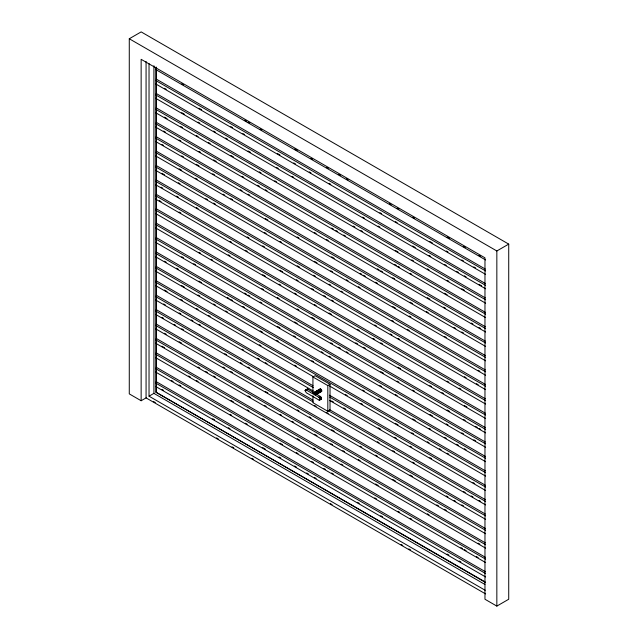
<?xml version="1.0" encoding="UTF-8"?>
<svg xmlns="http://www.w3.org/2000/svg" width="638" height="638" viewBox="0 0 638 638"><rect width="100%" height="100%" fill="white"/><g stroke="black" fill="none" stroke-linecap="round" stroke-linejoin="round"><path stroke-width="0.96" d="M305.147 390.727L305.498 389.962L306.336 390.041L318.817 397.243C320.005 397.626 320.659 400.688 318.817 399.986L306.336 392.777L305.147 390.727L307.819 389.188L320.292 396.389L321.44 398.774L319.654 400.066M315.786 394.794L321.624 391.421L321.624 390.225L314.789 393.734L321.456 389.882M306.671 389.539L307.819 389.188M141.142 400.744L129.275 393.885L129.275 38.758L141.157 31.9L508.725 244.115L508.725 599.241L496.842 606.1L484.968 599.249L484.968 257.832L141.142 59.326L141.142 400.744L146.238 397.801M149.029 63.593L149.029 396.19L153.917 393.367L484.936 584.472M155.943 67.261L155.943 392.203L484.928 581.8M129.275 38.758L496.842 250.973L508.725 244.115M312.931 392.793L312.931 376.978L315.14 375.702L330.029 384.299L330.029 410.003L327.82 411.279L312.931 402.682L312.931 395.759M305.307 390.129L307.221 389.028M305.187 390.392L307.508 389.052M313.322 392.888L319.989 389.036M313.784 392.841L320.459 388.997L321.241 389.571L314.574 393.415L313.537 392.817L320.459 388.997M314.055 392.96L320.723 389.108M314.327 393.152L320.994 389.308L320.204 388.973L321.241 389.571M312.931 376.978L327.82 385.575L330.029 384.299M315.89 393.941L321.727 390.576M315.092 394.755L321.759 390.903M315.89 394.563L321.727 391.198M318.817 397.243L320.292 396.389M319.12 397.466L320.603 396.613M319.407 397.769L320.89 396.916M319.654 398.128L321.137 397.275M319.837 398.519L321.321 397.665M319.957 398.917L321.44 398.064M319.997 399.3L321.48 398.447M319.12 400.114L321.44 398.774M319.407 400.146L321.321 399.037M321.137 399.213L320.292 399.125M181.71 83.841L183.433 84.838M244.617 120.159L246.34 121.156M248.062 122.145L249.785 123.142M260.129 129.115L261.851 130.112M294.596 149.013L297.18 150.504M310.969 158.463L312.692 159.46M326.481 167.419L328.203 168.416M338.539 174.389L340.261 175.378M346.298 178.863L348.021 179.86M389.379 203.737L391.102 204.734M397.139 208.219L398.862 209.216M412.65 217.175L414.373 218.164M447.118 237.073L449.702 238.564M463.491 246.523L465.214 247.52M479.002 255.479L480.725 256.476M155.568 69.422L485.606 259.961M156.19 79.048L485.358 269.1M155.568 80.404L485.606 270.951M164.476 88.299L166.199 89.296M198.944 108.197L201.528 109.688M230.828 126.611L232.551 127.6M242.887 133.573L244.617 134.57M277.363 153.471L279.946 154.962M293.735 162.929L295.458 163.918M309.239 171.877L310.969 172.874M329.064 183.321L330.787 184.318M379.905 212.677L381.628 213.674M395.416 221.633L397.139 222.63M429.884 241.531L432.468 243.022M446.257 250.981L447.98 251.978M461.768 259.937L463.491 260.934M473.827 266.907L475.557 267.896M155.568 83.825L485.606 274.372M156.19 93.459L485.358 283.511M155.568 94.815L485.606 285.361M181.71 112.655L184.294 114.154M198.083 122.113L199.806 123.102M213.594 131.069L215.317 132.058M225.653 138.031L227.383 139.028M248.062 150.967L250.646 152.458M276.501 167.387L278.224 168.376M292.005 176.343L293.735 177.332M362.671 217.135L364.394 218.132M378.182 226.091L379.905 227.088M412.65 245.989L415.234 247.48M429.023 255.439L430.746 256.436M444.534 264.395L446.257 265.392M456.593 271.365L458.323 272.362M464.352 275.839L466.075 276.836M479.002 284.301L481.586 285.792M155.568 98.236L485.606 288.783M156.19 107.87L485.358 297.914M155.568 109.226L485.606 299.772M164.476 117.121L167.06 118.612M180.849 126.571L182.572 127.568M196.36 135.527L198.083 136.524M208.419 142.489L210.141 143.486M230.828 155.425L233.412 156.916M259.259 171.845L260.99 172.834M274.771 180.801L276.501 181.79M353.189 226.075L354.911 227.064M360.949 230.549L362.671 231.546M395.416 250.447L398 251.938M411.789 259.905L413.512 260.894M427.3 268.853L429.023 269.85M447.118 280.297L448.841 281.294M461.768 288.759L464.352 290.25M155.568 112.647L485.606 303.194M156.19 122.281L485.358 312.325M155.568 123.628L485.606 314.175M163.615 131.029L165.338 132.026M179.126 139.985L180.849 140.982M198.944 151.429L200.667 152.418M213.594 159.883L216.178 161.374M242.025 176.303L243.756 177.3M257.537 185.259L259.259 186.248M265.296 189.733L267.019 190.73M331.648 228.045L333.371 229.034M335.955 230.533L337.677 231.522M343.715 235.007L345.437 236.004M394.555 264.363L396.278 265.352M398 266.349L399.723 267.346M410.067 273.319L411.789 274.308M444.534 293.217L447.118 294.708M155.568 127.058L485.606 317.596M156.19 136.691L485.358 326.736M155.568 138.039L485.606 328.586M161.892 144.443L163.615 145.44M181.71 155.887L183.433 156.884M196.36 164.341L198.944 165.832M212.733 173.799L214.456 174.788M240.303 189.717L242.025 190.714M248.062 194.191L249.785 195.188M314.414 232.503L316.137 233.5M326.481 239.465L328.203 240.462M377.321 268.821L379.044 269.818M380.766 270.807L382.489 271.804M392.833 277.777L394.555 278.766M427.3 297.675L429.884 299.166M443.673 307.125L445.396 308.122M471.243 323.051L472.965 324.04M479.002 327.525L480.725 328.522M155.568 141.461L485.606 332.007M156.19 151.094L485.358 341.147M155.568 152.45L485.606 342.997M179.126 168.799L181.71 170.298M195.499 178.257L197.222 179.246M223.069 194.175L224.791 195.172M230.828 198.649L232.551 199.646M265.296 218.555L267.88 220.046M297.18 236.961L298.903 237.958M331.648 256.859L334.232 258.35M360.087 273.279L361.81 274.276M363.532 275.265L365.255 276.262M375.599 282.235L377.321 283.232M410.067 302.133L412.65 303.624M426.439 311.583L428.162 312.58M454.009 327.509L455.731 328.498M461.768 331.983L463.491 332.98M155.568 155.871L485.606 346.418M156.19 165.505L485.358 355.557M155.568 166.861L485.606 357.408M161.892 173.257L164.476 174.756M178.265 182.715L179.988 183.712M205.835 198.633L207.557 199.63M213.594 203.107L215.317 204.104M264.435 232.463L266.158 233.46M279.946 241.419L281.669 242.416M314.414 261.317L316.998 262.808M330.787 270.775L332.51 271.764M346.298 279.731L348.021 280.72M358.357 286.693L360.087 287.69M392.833 306.591L395.416 308.082M409.205 316.049L410.928 317.038M444.534 336.441L446.257 337.438M155.568 170.282L485.606 360.829M156.19 179.916L485.358 369.96M155.568 181.272L485.606 371.81M161.031 187.173L162.754 188.17M176.535 196.129L178.265 197.126M196.36 207.573L198.083 208.562M247.201 236.921L248.924 237.918M262.712 245.877L264.435 246.874M297.18 265.775L299.764 267.274M313.553 275.233L315.276 276.222M329.064 284.189L330.787 285.178M341.123 291.151L342.853 292.148M391.971 320.507L393.694 321.496M407.475 329.463L409.205 330.452M478.141 370.255L479.864 371.252M155.568 184.693L485.606 375.24M156.19 194.327L485.358 384.371M155.568 195.675L485.606 386.221M159.301 200.587L161.031 201.584M179.126 212.031L180.849 213.02M229.967 241.379L231.69 242.376M245.478 250.335L247.201 251.332M279.946 270.241L282.53 271.732M296.319 279.691L298.042 280.688M311.83 288.647L313.553 289.636M323.889 295.609L325.611 296.606M331.648 300.091L333.371 301.08M374.729 324.965L376.46 325.954M390.241 333.921L391.971 334.91M398 338.395L399.723 339.392M464.352 376.707L466.075 377.696M476.419 383.669L478.141 384.666M155.568 199.096L485.606 389.643M156.19 208.73L485.358 398.782M155.568 210.085L485.606 400.632M228.244 254.793L229.967 255.79M262.712 274.699L265.296 276.19M279.085 284.149L280.808 285.146M294.596 293.105L296.319 294.102M314.414 304.549L316.137 305.538M329.064 313.003L331.648 314.494M357.495 329.423L359.226 330.42M373.007 338.379L374.729 339.368M380.766 342.853L382.489 343.85M447.118 381.165L448.841 382.154M459.185 388.127L460.907 389.124M155.568 213.507L485.606 404.053M156.19 223.141L485.358 413.193M155.568 224.496L485.606 415.043M198.944 252.289L200.667 253.286M211.011 259.251L212.733 260.248M261.851 288.607L263.574 289.604M277.363 297.563L279.085 298.56M297.18 309.007L298.903 310.004M311.83 317.461L314.414 318.952M355.773 342.837L357.495 343.834M363.532 347.311L365.255 348.308M398 367.217L400.584 368.708M429.884 385.623L431.607 386.62M441.951 392.585L443.673 393.582M464.352 405.521L466.936 407.012M155.568 227.918L485.606 418.464M156.19 237.551L485.358 427.596M155.568 238.907L485.606 429.446M181.71 256.747L183.433 257.744M193.777 263.717L195.499 264.706M244.617 293.065L246.34 294.062M248.062 295.059L249.785 296.048M260.129 302.021L261.851 303.018M294.596 321.919L297.18 323.418M330.787 342.813L332.51 343.81M338.539 347.295L340.261 348.292M346.298 351.769L348.021 352.766M380.766 371.675L383.35 373.166M397.139 381.125L398.862 382.122M412.65 390.081L414.373 391.078M447.118 409.979L449.702 411.47M463.491 419.437L465.214 420.426M475.557 426.399L477.28 427.396M479.002 428.385L480.725 429.382M155.568 242.328L485.606 432.875M156.19 251.962L485.358 442.006M155.568 253.31L485.606 443.857M164.476 261.205L166.199 262.202M176.535 268.175L178.265 269.164M198.944 281.111L201.528 282.602M227.383 297.523L229.106 298.52M230.828 299.517L232.551 300.514M242.887 306.479L244.617 307.476M277.363 326.377L279.946 327.876M293.735 335.835L295.458 336.832M321.305 351.753L323.027 352.75M329.064 356.227L330.787 357.224M379.905 385.583L381.628 386.58M395.416 394.539L397.139 395.536M429.884 414.437L432.468 415.928M446.257 423.895L447.98 424.884M461.768 432.851L463.491 433.84M473.827 439.813L475.557 440.81M155.568 256.739L485.606 447.278M156.19 266.373L485.358 456.417M155.568 267.721L485.606 458.267M181.71 285.569L184.294 287.06M198.083 295.019L199.806 296.016M213.594 303.975L215.317 304.972M225.653 310.937L227.383 311.934M260.129 330.843L262.712 332.334M276.501 340.293L278.224 341.29M311.83 360.693L313.553 361.682M362.671 390.041L364.394 391.038M378.182 398.997L379.905 399.994M412.65 418.895L415.234 420.394M429.023 428.353L430.746 429.342M444.534 437.309L446.257 438.298M456.593 444.271L458.323 445.268M464.352 448.745L466.075 449.742M155.568 271.142L485.606 461.689M156.19 280.776L485.358 470.828M155.568 282.132L485.606 472.678M164.476 290.027L167.06 291.518M180.849 299.477L182.572 300.474M196.36 308.433L198.083 309.43M208.419 315.395L210.141 316.392M259.259 344.751L260.99 345.748M294.596 365.151L296.319 366.14M345.437 394.499L347.16 395.496M360.949 403.455L362.671 404.452M395.416 423.361L398 424.852M411.789 432.811L413.512 433.808M427.3 441.767L429.023 442.756M439.359 448.729L441.081 449.726M447.118 453.211L448.841 454.2M155.568 285.553L313.258 376.595M329.631 386.054L485.606 476.1M156.19 295.187L313.019 385.735M329.391 395.185L485.358 485.231M155.568 296.542L313.258 387.585M329.631 397.035L485.606 487.089M163.615 303.935L165.338 304.932M179.126 312.891L180.849 313.888M191.185 319.853L192.907 320.85M198.944 324.335L200.667 325.332M242.025 349.209L243.756 350.206M257.537 358.165L259.259 359.162M265.296 362.639L267.019 363.636M331.648 400.951L333.371 401.948M343.715 407.913L345.437 408.91M378.182 427.819L380.766 429.31M394.555 437.269L396.278 438.266M410.067 446.225L411.789 447.222M429.884 457.669L431.607 458.658M472.965 482.543L474.696 483.54M155.568 299.964L313.258 391.006M329.631 400.457L485.606 490.51M156.19 309.597L313.019 400.146M329.391 409.596L485.358 499.642M155.568 310.945L313.258 401.996M327.908 410.449L485.606 501.492M161.892 317.349L163.615 318.346M173.951 324.319L175.673 325.308M181.71 328.793L183.433 329.79M224.791 353.667L226.514 354.664M240.303 362.623L242.025 363.62M248.062 367.105L249.785 368.094M314.414 405.409L316.137 406.406M326.481 412.371L328.203 413.368M377.321 441.727L379.044 442.724M392.833 450.683L394.555 451.68M412.65 462.127L414.373 463.124M463.491 491.475L465.214 492.472M471.243 495.957L472.965 496.954M479.002 500.431L480.725 501.428M155.568 314.375L485.606 504.913M156.19 324.008L485.358 514.053M155.568 325.356L485.606 515.903M164.476 333.251L166.199 334.248M179.126 341.713L181.71 343.204M223.069 367.081L224.791 368.078M230.828 371.563L232.551 372.552M265.296 391.461L267.88 392.952M297.18 409.867L298.903 410.864M309.239 416.837L310.969 417.826M331.648 429.765L334.232 431.264M360.087 446.185L361.81 447.182M375.599 455.141L377.321 456.138M410.067 475.039L412.65 476.538M446.257 495.933L447.98 496.93M454.009 500.415L455.731 501.412M461.768 504.889L463.491 505.886M155.568 328.777L485.606 519.324M156.19 338.411L485.358 528.463M155.568 339.767L485.606 530.314M161.892 346.171L164.476 347.662M198.083 367.065L199.806 368.062M205.835 371.539L207.557 372.536M213.594 376.021L215.317 377.018M248.062 395.919L250.646 397.41M264.435 405.369L266.158 406.366M279.946 414.325L281.669 415.322M292.005 421.295L293.735 422.284M314.414 434.231L316.998 435.722M330.787 443.681L332.51 444.678M342.853 450.643L344.576 451.64M358.357 459.599L360.087 460.596M392.833 479.497L395.416 480.996M436.775 504.873L438.497 505.87M444.534 509.347L446.257 510.344M155.568 343.188L485.606 533.735M156.19 352.822L485.358 542.874M155.568 354.178L485.606 544.724M188.601 375.997L190.323 376.994M196.36 380.479L198.083 381.476M230.828 400.377L233.412 401.868M247.201 409.827L248.924 410.824M262.712 418.783L264.435 419.78M297.18 438.689L299.764 440.18M313.553 448.139L315.276 449.136M329.064 457.095L330.787 458.092M341.123 464.057L342.853 465.054M375.599 483.963L378.182 485.454M427.3 513.813L429.023 514.802M478.141 543.161L479.864 544.158M155.568 357.599L485.606 548.146M156.19 367.233L485.358 557.277M155.568 368.589L485.606 559.127M171.367 380.455L173.089 381.452M179.126 384.937L180.849 385.934M229.967 414.293L231.69 415.282M245.478 423.241L247.201 424.238M279.946 443.147L282.53 444.638M296.319 452.597L298.042 453.594M311.83 461.553L313.553 462.55M323.889 468.515L325.611 469.512M331.648 472.997L333.371 473.994M374.729 497.871L376.46 498.868M398 511.301L399.723 512.298M410.067 518.271L411.789 519.26M460.907 547.619L462.63 548.616M464.352 549.613L466.075 550.61M476.419 556.575L478.141 557.572M155.568 372.01L485.606 562.557M156.19 381.644L485.358 571.688M155.568 382.991L485.606 573.538M161.892 389.395L163.615 390.392M212.733 418.751L214.456 419.74M228.244 427.707L229.967 428.696M262.712 447.605L265.296 449.096M279.085 457.055L280.808 458.052M294.596 466.011L296.319 467.008M306.655 472.973L308.377 473.97M314.414 477.455L316.137 478.452M357.495 502.329L359.226 503.326M380.766 515.759L382.489 516.756M447.118 554.071L448.841 555.068M459.185 561.033L460.907 562.03M155.568 386.421L485.606 576.959M155.943 392.203L485.494 582.47M149.029 396.19L485.215 590.286M153.567 401.541L155.289 402.53M216.521 437.883L218.244 438.88M232.041 446.847L233.763 447.844M251.874 458.299L253.597 459.296M330.356 503.605L332.079 504.602M401.071 544.437L402.793 545.434M408.83 548.919L410.553 549.908M485.59 593.914L146.07 397.897L146.07 61.455M496.842 250.973L496.842 606.1M327.82 385.575L327.82 411.279M156.238 67.094L156.238 392.027M153.917 65.746L153.917 393.367"/></g></svg>
